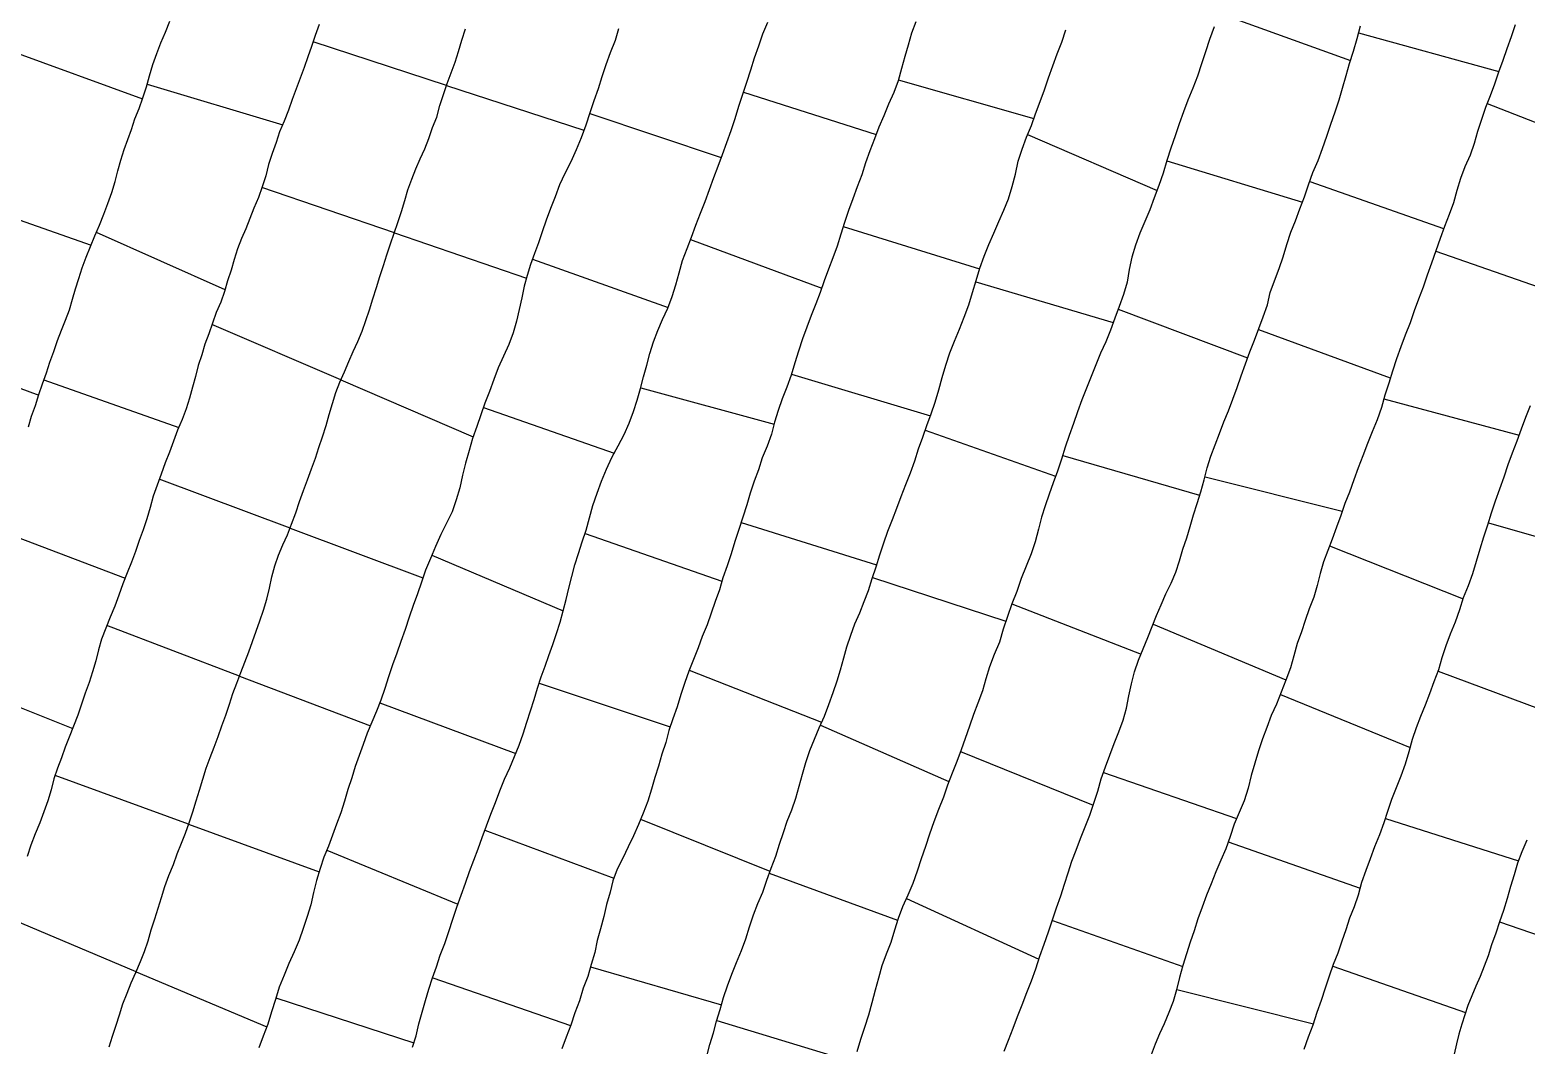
# Model space of a CAD drawing. Extents: x 703186 to 703989, y 1560402 to 1561368.
# Drawn here: x 703872.1 to 703919.84, y 1560727.82 to 1560760.21 of the extents above; entities that cross this region are included whole.
import ezdxf

# ---------------------------------------------------------------- set-up
doc = ezdxf.new("R2010")
doc.units = 0
doc.layers.add('10124_2002_REAL', color=30, linetype='Continuous')
doc.layers.add('AGROCAD PLL', color=7, linetype='Continuous')

msp = doc.modelspace()

# ---------------------------------------------------------------- linework, layer by layer
at = {"layer": '10124_2002_REAL'}
for points in [[(703881.3295, 1560760.3911), (703881.1997, 1560760.04), (703881.0863, 1560759.6862), (703880.9689, 1560759.3528), (703880.848, 1560759.0168), (703880.7189, 1560758.6781), (703880.591, 1560758.3355), (703880.4713, 1560757.9969), (703880.351, 1560757.6483), (703880.2144, 1560757.3032), (703880.0638, 1560756.9629), (703879.9532, 1560756.6169), (703879.824, 1560756.2688), (703879.7142, 1560755.9153), (703879.6263, 1560755.5549), (703879.5124, 1560755.2062), (703879.393, 1560754.8641), (703879.2459, 1560754.5303), (703879.1131, 1560754.1997), (703878.988, 1560753.8686), (703878.8466, 1560753.5541), (703878.7244, 1560753.2265), (703878.6181, 1560752.8918), (703878.519, 1560752.5508), (703878.4053, 1560752.2073), (703878.3025, 1560751.8615), (703878.1914, 1560751.5209), (703878.0405, 1560751.1968), (703877.9206, 1560750.8571), (703877.8033, 1560750.5195), (703877.6798, 1560750.1831), (703877.5785, 1560749.8464), (703877.4697, 1560749.5072), (703877.3796, 1560749.1559), (703877.2851, 1560748.8137), (703877.1947, 1560748.4614), (703877.0785, 1560748.1184), (703876.9574, 1560747.7766), (703876.8122, 1560747.4355), (703876.6759, 1560747.0891), (703876.55, 1560746.7394), (703876.4086, 1560746.3965), (703876.2827, 1560746.0414), (703876.1589, 1560745.6871), (703876.0325, 1560745.3317), (703875.9356, 1560744.9735), (703875.8298, 1560744.6145), (703875.7064, 1560744.2643), (703875.5813, 1560743.919), (703875.4669, 1560743.5705), (703875.3393, 1560743.2248), (703875.1985, 1560742.8846), (703875.0612, 1560742.5382), (703874.9351, 1560742.1784), (703874.8087, 1560741.8237), (703874.6569, 1560741.4695), (703874.5156, 1560741.1183), (703874.3837, 1560740.7736), (703874.2879, 1560740.425), (703874.196, 1560740.0753), (703874.0984, 1560739.7292), (703873.9833, 1560739.3894), (703873.8588, 1560739.0464), (703873.7442, 1560738.6952), (703873.6226, 1560738.3442), (703873.49, 1560737.9908), (703873.3511, 1560737.6462), (703873.2262, 1560737.3191), (703873.1, 1560736.9874), (703872.9785, 1560736.6498), (703872.8653, 1560736.3123), (703872.7764, 1560735.9588), (703872.666, 1560735.6079), (703872.5393, 1560735.2649), (703872.409, 1560734.9104), (703872.2673, 1560734.5532), (703872.1263, 1560734.196), (703872.0052, 1560733.834)], [(703872.0472, 1560747.5458), (703872.1522, 1560747.8846), (703872.2742, 1560748.2309), (703872.3848, 1560748.5783), (703872.4994, 1560748.9212), (703872.6224, 1560749.2685), (703872.7341, 1560749.6109), (703872.8574, 1560749.9551), (703872.9771, 1560750.2994), (703873.1057, 1560750.6345), (703873.2359, 1560750.9547), (703873.3553, 1560751.2846), (703873.4513, 1560751.6194), (703873.5496, 1560751.9492), (703873.6541, 1560752.2824), (703873.7694, 1560752.6213), (703873.8968, 1560752.9572), (703874.0308, 1560753.3015), (703874.1639, 1560753.6419), (703874.316, 1560753.9839), (703874.4559, 1560754.3284), (703874.5793, 1560754.674), (703874.7066, 1560755.0265), (703874.8132, 1560755.3795), (703874.9067, 1560755.7208), (703875.0004, 1560756.0608), (703875.1067, 1560756.3964), (703875.225, 1560756.7189), (703875.3355, 1560757.0376), (703875.4474, 1560757.3754), (703875.5828, 1560757.7095), (703875.7008, 1560758.0459), (703875.8139, 1560758.394), (703875.9183, 1560758.7439), (703876.0199, 1560759.1067), (703876.1458, 1560759.4604), (703876.2732, 1560759.8034), (703876.4288, 1560760.1429), (703876.5604, 1560760.4937)], [(703884.3105, 1560727.7487), (703884.4217, 1560728.1146), (703884.5118, 1560728.4945), (703884.6142, 1560728.8689), (703884.7201, 1560729.2378), (703884.827, 1560729.6003), (703884.9488, 1560729.9578), (703885.0731, 1560730.3174), (703885.1928, 1560730.6826), (703885.3329, 1560731.0574), (703885.4652, 1560731.4383), (703885.5911, 1560731.8319), (703885.7202, 1560732.2201), (703885.86, 1560732.6029), (703885.9928, 1560732.9863), (703886.1289, 1560733.3587), (703886.267, 1560733.7199), (703886.3968, 1560734.0828), (703886.5275, 1560734.4449), (703886.6644, 1560734.8135), (703886.8093, 1560735.1837), (703886.9579, 1560735.5543), (703887.0938, 1560735.9281), (703887.2386, 1560736.3028), (703887.4077, 1560736.6644), (703887.5585, 1560737.028), (703887.7114, 1560737.388), (703887.8378, 1560737.7525), (703887.956, 1560738.1192), (703888.0756, 1560738.4781), (703888.1894, 1560738.8477), (703888.2967, 1560739.2091), (703888.4143, 1560739.5644), (703888.5368, 1560739.9047), (703888.6582, 1560740.2526), (703888.7874, 1560740.6034), (703888.9047, 1560740.9552), (703889.0155, 1560741.3116), (703889.1164, 1560741.6727), (703889.2132, 1560742.0389), (703889.2992, 1560742.4031), (703889.3925, 1560742.7704), (703889.4885, 1560743.138), (703889.5997, 1560743.503), (703889.7201, 1560743.872), (703889.8512, 1560744.2494), (703889.9537, 1560744.6423), (703890.0639, 1560745.0379), (703890.2024, 1560745.4287), (703890.3396, 1560745.8158), (703890.4971, 1560746.1934), (703890.6724, 1560746.568), (703890.8698, 1560746.9395), (703891.0595, 1560747.3013), (703891.2247, 1560747.6642), (703891.3637, 1560748.0379), (703891.4777, 1560748.401), (703891.5813, 1560748.7727), (703891.6831, 1560749.1435), (703891.7848, 1560749.5177), (703891.8846, 1560749.8884), (703891.999, 1560750.2561), (703892.1362, 1560750.6194), (703892.2859, 1560750.9773), (703892.4554, 1560751.329), (703892.5942, 1560751.7024), (703892.7058, 1560752.0797), (703892.8152, 1560752.4652), (703892.9216, 1560752.8578), (703893.0672, 1560753.2328), (703893.2057, 1560753.6049), (703893.3527, 1560753.9836), (703893.4979, 1560754.3695), (703893.6447, 1560754.7419), (703893.7865, 1560755.1251), (703893.9226, 1560755.5004), (703894.0585, 1560755.8707), (703894.2027, 1560756.243), (703894.3399, 1560756.6208), (703894.4771, 1560757.0001), (703894.5998, 1560757.3867), (703894.7183, 1560757.78), (703894.8496, 1560758.1678), (703894.9716, 1560758.5483), (703895.1039, 1560758.9346), (703895.2193, 1560759.3204), (703895.3568, 1560759.7045), (703895.4902, 1560760.0894), (703895.6467, 1560760.4596)], [(703900.3658, 1560760.4746), (703900.2289, 1560760.1103), (703900.1279, 1560759.7273), (703900.0188, 1560759.365), (703899.9126, 1560758.9788), (703899.803, 1560758.5921), (703899.6648, 1560758.2179), (703899.4932, 1560757.8414), (703899.3454, 1560757.4748), (703899.1917, 1560757.1067), (703899.0522, 1560756.737), (703898.9033, 1560756.3597), (703898.7662, 1560755.9675), (703898.6454, 1560755.5845), (703898.5002, 1560755.203), (703898.3543, 1560754.8239), (703898.2202, 1560754.4531), (703898.0922, 1560754.0671), (703897.9755, 1560753.6926), (703897.8607, 1560753.3158), (703897.7198, 1560752.9419), (703897.5812, 1560752.5732), (703897.4462, 1560752.2057), (703897.3192, 1560751.8377), (703897.1811, 1560751.4688), (703897.0275, 1560751.0954), (703896.8851, 1560750.7299), (703896.7546, 1560750.3501), (703896.6265, 1560749.9663), (703896.5053, 1560749.5855), (703896.3893, 1560749.1972), (703896.2531, 1560748.8135), (703896.1078, 1560748.4437), (703895.976, 1560748.0696), (703895.863, 1560747.6952), (703895.7585, 1560747.3143), (703895.6242, 1560746.9299), (703895.4677, 1560746.5548), (703895.3494, 1560746.1779), (703895.2116, 1560745.8088), (703895.0782, 1560745.4314), (703894.9729, 1560745.0521), (703894.8458, 1560744.6673), (703894.7222, 1560744.2715), (703894.5978, 1560743.8832), (703894.4729, 1560743.4966), (703894.3501, 1560743.1099), (703894.2145, 1560742.7271), (703894.1021, 1560742.3467), (703893.9658, 1560741.9736), (703893.8406, 1560741.6039), (703893.7063, 1560741.2291), (703893.5552, 1560740.8603), (703893.4223, 1560740.4959), (703893.2692, 1560740.1258), (703893.1222, 1560739.7512), (703892.9921, 1560739.3855), (703892.8691, 1560739.007), (703892.7473, 1560738.6146), (703892.6179, 1560738.2319), (703892.4883, 1560737.8536), (703892.3855, 1560737.4703), (703892.267, 1560737.0951), (703892.1531, 1560736.7224), (703892.0379, 1560736.3518), (703891.9286, 1560735.9807), (703891.8118, 1560735.5955), (703891.6624, 1560735.2193), (703891.514, 1560734.8505), (703891.3572, 1560734.4934), (703891.1871, 1560734.1416), (703891.0206, 1560733.7855), (703890.8393, 1560733.4299), (703890.7044, 1560733.0563), (703890.6121, 1560732.6932), (703890.5021, 1560732.3062), (703890.4111, 1560731.9156), (703890.304, 1560731.5295), (703890.2031, 1560731.1485), (703890.1226, 1560730.7722), (703890.0082, 1560730.3849), (703889.8983, 1560730.0048), (703889.7527, 1560729.6277), (703889.6322, 1560729.2261), (703889.4849, 1560728.849), (703889.3543, 1560728.4521), (703889.2104, 1560728.0735), (703889.0749, 1560727.6917)], [(703903.19, 1560727.6225), (703903.3262, 1560727.975), (703903.4723, 1560728.3562), (703903.6083, 1560728.7313), (703903.7624, 1560729.105), (703903.9147, 1560729.4905), (703904.0552, 1560729.8679), (703904.1991, 1560730.2542), (703904.3297, 1560730.6523), (703904.4675, 1560731.0405), (703904.5981, 1560731.4277), (703904.7335, 1560731.8115), (703904.8617, 1560732.1946), (703904.9916, 1560732.5776), (703905.116, 1560732.9486), (703905.231, 1560733.3181), (703905.3473, 1560733.6829), (703905.4901, 1560734.0413), (703905.6283, 1560734.4067), (703905.7676, 1560734.7772), (703905.9227, 1560735.1485), (703906.0512, 1560735.5344), (703906.1732, 1560735.9191), (703906.2845, 1560736.3106), (703906.4174, 1560736.6945), (703906.5614, 1560737.0711), (703906.699, 1560737.441), (703906.8421, 1560737.8111), (703906.9869, 1560738.1859), (703907.0864, 1560738.5692), (703907.1682, 1560738.9581), (703907.2535, 1560739.3456), (703907.3509, 1560739.7311), (703907.4791, 1560740.1016), (703907.6253, 1560740.4586), (703907.772, 1560740.8183), (703907.9065, 1560741.1725), (703908.0526, 1560741.5205), (703908.1986, 1560741.8678), (703908.3435, 1560742.2199), (703908.5168, 1560742.5606), (703908.6687, 1560742.9083), (703908.7872, 1560743.27), (703908.8938, 1560743.6397), (703909.0181, 1560744.0014), (703909.121, 1560744.3707), (703909.2324, 1560744.7389), (703909.3425, 1560745.1016), (703909.4602, 1560745.4764), (703909.5751, 1560745.8591), (703909.6693, 1560746.2341), (703909.7839, 1560746.6121), (703909.9175, 1560746.9733), (703910.0557, 1560747.3313), (703910.2008, 1560747.7013), (703910.3454, 1560748.0594), (703910.4849, 1560748.4259), (703910.6201, 1560748.8013), (703910.7499, 1560749.1794), (703910.8864, 1560749.5614), (703911.0273, 1560749.9355), (703911.1744, 1560750.3103), (703911.3119, 1560750.6844), (703911.4492, 1560751.0598), (703911.5868, 1560751.4426), (703911.6784, 1560751.833), (703911.8157, 1560752.2094), (703911.9609, 1560752.5971), (703912.0945, 1560752.9758), (703912.2106, 1560753.3673), (703912.3388, 1560753.7572), (703912.4817, 1560754.1207), (703912.627, 1560754.5036), (703912.7755, 1560754.8832), (703912.9034, 1560755.2717), (703913.0392, 1560755.6591), (703913.206, 1560756.043), (703913.3515, 1560756.4295), (703913.4827, 1560756.8196), (703913.6106, 1560757.2029), (703913.7477, 1560757.5957), (703913.8742, 1560757.9806), (703913.9829, 1560758.3589), (703914.0995, 1560758.7578), (703914.2079, 1560759.1425), (703914.3363, 1560759.5305), (703914.4491, 1560759.9416), (703914.5604, 1560760.345)], [(703919.4912, 1560760.3723), (703919.3639, 1560759.9893), (703919.2331, 1560759.6079), (703919.1039, 1560759.237), (703918.9672, 1560758.8621), (703918.8388, 1560758.4844), (703918.6984, 1560758.1065), (703918.5526, 1560757.7329), (703918.4157, 1560757.3585), (703918.2915, 1560756.9754), (703918.1816, 1560756.5855), (703918.0559, 1560756.2115), (703917.8908, 1560755.8402), (703917.7483, 1560755.4733), (703917.6316, 1560755.0914), (703917.5276, 1560754.6977), (703917.3832, 1560754.3203), (703917.2374, 1560753.9441), (703917.0997, 1560753.5569), (703916.96, 1560753.1606), (703916.8219, 1560752.766), (703916.6865, 1560752.3852), (703916.5637, 1560752.0012), (703916.4114, 1560751.6165), (703916.2698, 1560751.2442), (703916.1442, 1560750.8679), (703915.9822, 1560750.4751), (703915.8469, 1560750.0955), (703915.7101, 1560749.7124), (703915.58, 1560749.3274), (703915.4594, 1560748.9414), (703915.3326, 1560748.5531), (703915.2281, 1560748.1621), (703915.0879, 1560747.7673), (703914.9318, 1560747.3898), (703914.7799, 1560747.0167), (703914.6369, 1560746.6221), (703914.4852, 1560746.2406), (703914.3408, 1560745.8529), (703914.2085, 1560745.4625), (703914.0626, 1560745.0978), (703913.9314, 1560744.719), (703913.7928, 1560744.3422), (703913.6564, 1560743.9666), (703913.5113, 1560743.6013), (703913.3728, 1560743.2387), (703913.2733, 1560742.8626), (703913.1747, 1560742.4805), (703913.0659, 1560742.1062), (703912.9258, 1560741.7352), (703912.7981, 1560741.3654), (703912.6757, 1560741.0008), (703912.5428, 1560740.6288), (703912.4361, 1560740.2436), (703912.3243, 1560739.8511), (703912.173, 1560739.4668), (703912.0288, 1560739.0744), (703911.8747, 1560738.6971), (703911.7072, 1560738.3305), (703911.5715, 1560737.9551), (703911.4275, 1560737.589), (703911.3034, 1560737.2089), (703911.1852, 1560736.8176), (703911.072, 1560736.4212), (703910.9708, 1560736.0156), (703910.8503, 1560735.6148), (703910.6833, 1560735.2387), (703910.5311, 1560734.8612), (703910.3949, 1560734.4761), (703910.2566, 1560734.0825), (703910.0975, 1560733.7149), (703909.9436, 1560733.344), (703909.7911, 1560732.9647), (703909.6473, 1560732.5951), (703909.5011, 1560732.218), (703909.3725, 1560731.8402), (703909.2544, 1560731.4664), (703909.1222, 1560731.0988), (703909.0024, 1560730.7256), (703908.8923, 1560730.352), (703908.7881, 1560729.9682), (703908.6917, 1560729.5827), (703908.576, 1560729.2092), (703908.442, 1560728.8597), (703908.2943, 1560728.4943), (703908.1419, 1560728.1707), (703908.0058, 1560727.8504), (703907.8808, 1560727.5064)], [(703874.6227, 1560727.7603), (703874.7284, 1560728.1024), (703874.8472, 1560728.4531), (703874.9576, 1560728.7857), (703875.0643, 1560729.1321), (703875.2018, 1560729.4718), (703875.3315, 1560729.8018), (703875.4748, 1560730.1326), (703875.6209, 1560730.48), (703875.7513, 1560730.8009), (703875.8673, 1560731.1435), (703875.9628, 1560731.4982), (703876.0796, 1560731.8433), (703876.1914, 1560732.1822), (703876.3001, 1560732.5277), (703876.4068, 1560732.8814), (703876.5335, 1560733.2314), (703876.677, 1560733.5823), (703876.7989, 1560733.9247), (703876.9311, 1560734.2558), (703877.0572, 1560734.5827), (703877.1774, 1560734.9122), (703877.2993, 1560735.2592), (703877.4073, 1560735.6063), (703877.5079, 1560735.9544), (703877.6136, 1560736.3014), (703877.7218, 1560736.6495), (703877.8469, 1560736.9891), (703877.973, 1560737.3268), (703878.1025, 1560737.6632), (703878.2254, 1560738.0033), (703878.35, 1560738.3478), (703878.4642, 1560738.6913), (703878.5767, 1560739.0338), (703878.6986, 1560739.3705), (703878.8263, 1560739.706), (703878.9533, 1560740.034), (703879.0797, 1560740.3681), (703879.2002, 1560740.6999), (703879.317, 1560741.0268), (703879.4367, 1560741.3564), (703879.551, 1560741.6959), (703879.6608, 1560742.0465), (703879.7378, 1560742.3985), (703879.8186, 1560742.7575), (703879.9117, 1560743.1112), (703880.0268, 1560743.4532), (703880.1718, 1560743.7757), (703880.3184, 1560744.1039), (703880.4461, 1560744.4453), (703880.5841, 1560744.7987), (703880.7045, 1560745.1594), (703880.825, 1560745.5167), (703880.9599, 1560745.8589), (703881.083, 1560746.2062), (703881.2083, 1560746.5449), (703881.3184, 1560746.8886), (703881.4377, 1560747.2288), (703881.5464, 1560747.5876), (703881.6502, 1560747.941), (703881.7488, 1560748.2958), (703881.8554, 1560748.6388), (703881.9887, 1560748.9757), (703882.131, 1560749.3066), (703882.2717, 1560749.6334), (703882.4143, 1560749.9508), (703882.5624, 1560750.2717), (703882.7008, 1560750.5981), (703882.8173, 1560750.9366), (703882.9341, 1560751.2828), (703883.039, 1560751.6343), (703883.1537, 1560751.9928), (703883.2598, 1560752.3447), (703883.3781, 1560752.692), (703883.4869, 1560753.0399), (703883.6085, 1560753.3825), (703883.7246, 1560753.7277), (703883.8403, 1560754.0657), (703883.9577, 1560754.4171), (703884.0578, 1560754.7674), (703884.1604, 1560755.1116), (703884.2845, 1560755.4466), (703884.413, 1560755.7781), (703884.556, 1560756.0945), (703884.6993, 1560756.4188), (703884.8243, 1560756.7533), (703884.9463, 1560757.097), (703885.0859, 1560757.4344), (703885.1824, 1560757.7977), (703885.2944, 1560758.1544), (703885.4074, 1560758.501), (703885.5391, 1560758.845), (703885.6653, 1560759.1829), (703885.7762, 1560759.5254), (703885.8854, 1560759.8838), (703886.0003, 1560760.2456)], [(703890.8835, 1560760.2463), (703890.7736, 1560759.8726), (703890.6176, 1560759.4805), (703890.4741, 1560759.1034), (703890.3448, 1560758.7198), (703890.2284, 1560758.3316), (703890.0903, 1560757.9534), (703889.9688, 1560757.565), (703889.8366, 1560757.1703), (703889.684, 1560756.7737), (703889.5277, 1560756.3859), (703889.3613, 1560756.0005), (703889.1683, 1560755.6331), (703889.0008, 1560755.2671), (703888.856, 1560754.8901), (703888.7144, 1560754.519), (703888.5759, 1560754.1379), (703888.4482, 1560753.7707), (703888.3246, 1560753.421), (703888.1993, 1560753.0731), (703888.0767, 1560752.7275), (703887.9638, 1560752.3775), (703887.8726, 1560752.0317), (703887.8001, 1560751.6614), (703887.7113, 1560751.291), (703887.627, 1560750.9136), (703887.5213, 1560750.5467), (703887.38, 1560750.1783), (703887.2138, 1560749.805), (703887.0437, 1560749.432), (703886.8993, 1560749.0534), (703886.768, 1560748.6756), (703886.6166, 1560748.2998), (703886.4882, 1560747.9308), (703886.3589, 1560747.5542), (703886.2261, 1560747.1734), (703886.1099, 1560746.7863), (703886.0015, 1560746.3924), (703885.8998, 1560746.004), (703885.817, 1560745.6021), (703885.6988, 1560745.2176), (703885.5681, 1560744.8343), (703885.3926, 1560744.4714), (703885.2099, 1560744.1074), (703885.0387, 1560743.7264), (703884.8783, 1560743.3484), (703884.7244, 1560742.9735), (703884.5953, 1560742.5941), (703884.4707, 1560742.2151), (703884.3284, 1560741.8472), (703884.1958, 1560741.4683), (703884.0675, 1560741.0809), (703883.9322, 1560740.6983), (703883.8022, 1560740.3282), (703883.6699, 1560739.949), (703883.5399, 1560739.5695), (703883.4229, 1560739.1931), (703883.2962, 1560738.826), (703883.1627, 1560738.4679), (703883.013, 1560738.1242), (703882.8636, 1560737.772), (703882.7307, 1560737.4084), (703882.6066, 1560737.0587), (703882.4788, 1560736.7074), (703882.3682, 1560736.3403), (703882.241, 1560735.9718), (703882.1358, 1560735.6029), (703882.0202, 1560735.2277), (703881.8844, 1560734.8668), (703881.7503, 1560734.5134), (703881.6241, 1560734.1629), (703881.4786, 1560733.8093), (703881.3615, 1560733.4469), (703881.2387, 1560733.0727), (703881.1467, 1560732.6856), (703881.0597, 1560732.2965), (703880.9457, 1560731.9171), (703880.8223, 1560731.5363), (703880.6871, 1560731.1636), (703880.5271, 1560730.7911), (703880.3619, 1560730.4188), (703880.2134, 1560730.0477), (703880.0564, 1560729.6641), (703879.93, 1560729.2741), (703879.8027, 1560728.8775), (703879.6909, 1560728.4823), (703879.5446, 1560728.0985), (703879.3991, 1560727.7301)], [(703893.6978, 1560727.4591), (703893.7951, 1560727.8366), (703893.915, 1560728.2095), (703894.0101, 1560728.5831), (703894.1222, 1560728.9542), (703894.2318, 1560729.3351), (703894.3533, 1560729.7073), (703894.5019, 1560730.0764), (703894.6469, 1560730.4526), (703894.8069, 1560730.83), (703894.9445, 1560731.2069), (703895.0659, 1560731.5938), (703895.1867, 1560731.9744), (703895.331, 1560732.3396), (703895.4845, 1560732.6977), (703895.6094, 1560733.0829), (703895.7498, 1560733.4668), (703895.8975, 1560733.8495), (703896.0172, 1560734.2278), (703896.1405, 1560734.6014), (703896.2658, 1560734.9662), (703896.4077, 1560735.3283), (703896.5359, 1560735.6917), (703896.6458, 1560736.0745), (703896.7468, 1560736.4577), (703896.8589, 1560736.8396), (703896.9876, 1560737.2134), (703897.1395, 1560737.5756), (703897.288, 1560737.9458), (703897.4504, 1560738.3161), (703897.5923, 1560738.688), (703897.7331, 1560739.0652), (703897.8532, 1560739.4354), (703897.9675, 1560739.7923), (703898.0708, 1560740.1718), (703898.1674, 1560740.5291), (703898.2909, 1560740.894), (703898.4228, 1560741.2573), (703898.5772, 1560741.6145), (703898.7222, 1560741.9674), (703898.8543, 1560742.3201), (703898.9744, 1560742.7028), (703899.0979, 1560743.0809), (703899.225, 1560743.4603), (703899.3483, 1560743.845), (703899.4742, 1560744.2149), (703899.6201, 1560744.5847), (703899.7591, 1560744.9535), (703899.8991, 1560745.3272), (703900.0483, 1560745.7022), (703900.2035, 1560746.0751), (703900.3344, 1560746.4617), (703900.4583, 1560746.8459), (703900.5908, 1560747.2172), (703900.7204, 1560747.5844), (703900.8538, 1560747.9592), (703900.9857, 1560748.3333), (703901.102, 1560748.7238), (703901.2131, 1560749.1238), (703901.3239, 1560749.5095), (703901.4567, 1560749.9045), (703901.602, 1560750.2831), (703901.7617, 1560750.6587), (703901.9081, 1560751.0482), (703902.0562, 1560751.4416), (703902.1794, 1560751.8324), (703902.2937, 1560752.2209), (703902.4089, 1560752.6117), (703902.5528, 1560752.9881), (703902.6963, 1560753.3621), (703902.8562, 1560753.7274), (703903.017, 1560754.0949), (703903.1796, 1560754.461), (703903.3246, 1560754.8227), (703903.4438, 1560755.2172), (703903.5451, 1560755.6133), (703903.6366, 1560756.0236), (703903.7579, 1560756.4098), (703903.8964, 1560756.7908), (703904.056, 1560757.1607), (703904.1882, 1560757.5397), (703904.3314, 1560757.9243), (703904.4722, 1560758.3037), (703904.6039, 1560758.683), (703904.7371, 1560759.0683), (703904.8801, 1560759.4495), (703905.0305, 1560759.8261), (703905.1572, 1560760.2136)], [(703909.8903, 1560760.3079), (703909.7446, 1560759.9086), (703909.6122, 1560759.5147), (703909.4856, 1560759.1284), (703909.355, 1560758.7364), (703909.2131, 1560758.3539), (703909.0535, 1560757.976), (703908.9095, 1560757.6001), (703908.7768, 1560757.2202), (703908.6419, 1560756.8308), (703908.5034, 1560756.4416), (703908.3813, 1560756.0418), (703908.2589, 1560755.6408), (703908.1238, 1560755.2479), (703907.9786, 1560754.8531), (703907.8337, 1560754.4722), (703907.6817, 1560754.0968), (703907.5197, 1560753.7251), (703907.3821, 1560753.3494), (703907.2574, 1560752.9604), (703907.1762, 1560752.5657), (703907.1174, 1560752.1638), (703906.9998, 1560751.7735), (703906.8611, 1560751.3917), (703906.7185, 1560751.0123), (703906.5773, 1560750.6343), (703906.4314, 1560750.2622), (703906.2582, 1560749.8955), (703906.1119, 1560749.524), (703905.9667, 1560749.1526), (703905.8161, 1560748.7781), (703905.6697, 1560748.4033), (703905.5302, 1560748.0234), (703905.3982, 1560747.6497), (703905.262, 1560747.2749), (703905.132, 1560746.8947), (703905.0214, 1560746.5121), (703904.8945, 1560746.1336), (703904.7499, 1560745.764), (703904.6211, 1560745.3951), (703904.4943, 1560745.0264), (703904.3799, 1560744.668), (703904.2841, 1560744.2799), (703904.1798, 1560743.8805), (703904.0511, 1560743.4918), (703903.8853, 1560743.0992), (703903.7287, 1560742.7067), (703903.592, 1560742.2949), (703903.435, 1560741.8946), (703903.2917, 1560741.4942), (703903.1602, 1560741.0913), (703903.0355, 1560740.6777), (703902.8724, 1560740.283), (703902.7214, 1560739.8917), (703902.6069, 1560739.5037), (703902.4965, 1560739.1207), (703902.3435, 1560738.73), (703902.2101, 1560738.3629), (703902.0803, 1560737.9902), (703901.9449, 1560737.6035), (703901.8197, 1560737.2352), (703901.6728, 1560736.8711), (703901.525, 1560736.4937), (703901.3811, 1560736.1146), (703901.2481, 1560735.7245), (703901.0934, 1560735.3329), (703900.9479, 1560734.941), (703900.805, 1560734.5467), (703900.6734, 1560734.1532), (703900.5339, 1560733.7646), (703900.4105, 1560733.3657), (703900.276, 1560732.9759), (703900.1183, 1560732.6051), (703899.9442, 1560732.2246), (703899.8017, 1560731.8525), (703899.6836, 1560731.4822), (703899.5672, 1560731.0871), (703899.42, 1560730.7143), (703899.2799, 1560730.3443), (703899.1759, 1560729.9567), (703899.0692, 1560729.5672), (703898.9676, 1560729.1645), (703898.8603, 1560728.7715), (703898.7302, 1560728.3815), (703898.6005, 1560727.9895), (703898.4879, 1560727.5978)], [(703912.7651, 1560727.6864), (703912.9019, 1560728.0741), (703913.0472, 1560728.4646), (703913.1787, 1560728.8622), (703913.3174, 1560729.2533), (703913.44, 1560729.6394), (703913.5712, 1560730.027), (703913.7014, 1560730.3978), (703913.8472, 1560730.7597), (703913.9698, 1560731.1407), (703914.098, 1560731.51), (703914.2221, 1560731.8787), (703914.3666, 1560732.2439), (703914.4914, 1560732.6133), (703914.5963, 1560733.0132), (703914.7403, 1560733.3964), (703914.8766, 1560733.7738), (703915.0173, 1560734.157), (703915.1734, 1560734.5358), (703915.3169, 1560734.9151), (703915.4346, 1560735.285), (703915.5563, 1560735.668), (703915.7099, 1560736.0386), (703915.8601, 1560736.4065), (703915.997, 1560736.7959), (703916.1116, 1560737.1894), (703916.2209, 1560737.5765), (703916.3482, 1560737.9462), (703916.4891, 1560738.3131), (703916.6299, 1560738.6775), (703916.7716, 1560739.0361), (703916.9143, 1560739.4195), (703917.056, 1560739.8005), (703917.17, 1560740.1839), (703917.2909, 1560740.5709), (703917.428, 1560740.9446), (703917.5871, 1560741.3276), (703917.7276, 1560741.7196), (703917.8479, 1560742.1036), (703918.0024, 1560742.4878), (703918.1439, 1560742.861), (703918.2631, 1560743.257), (703918.3809, 1560743.6491), (703918.499, 1560744.0356), (703918.6243, 1560744.4168), (703918.7341, 1560744.8006), (703918.8671, 1560745.1826), (703919.0075, 1560745.5632), (703919.1458, 1560745.949), (703919.2669, 1560746.3421), (703919.4121, 1560746.7207), (703919.5576, 1560747.1013), (703919.6921, 1560747.4802), (703919.8375, 1560747.857), (703919.9841, 1560748.2279)], [(703919.8703, 1560734.3517), (703919.7081, 1560733.9836), (703919.5724, 1560733.6179), (703919.4574, 1560733.2507), (703919.3427, 1560732.877), (703919.2416, 1560732.4913), (703919.1188, 1560732.1106), (703918.9944, 1560731.7492), (703918.8758, 1560731.3843), (703918.7438, 1560731.0144), (703918.6314, 1560730.6687), (703918.5056, 1560730.3329), (703918.3735, 1560730.0089), (703918.2412, 1560729.6924), (703918.1102, 1560729.3834), (703917.9853, 1560729.0775), (703917.8858, 1560728.7803), (703917.7911, 1560728.4808), (703917.7009, 1560728.1674), (703917.6251, 1560727.8547), (703917.5432, 1560727.5239)]]:
    msp.add_lwpolyline(points, dxfattribs=at)
at = {"layer": 'AGROCAD PLL', "color": 3, "true_color": 0x00ff00}
for points in [[(703910.0443, 1560760.7516), (703914.2397, 1560759.2387)], [(703871.4873, 1560759.5459), (703875.6906, 1560758.0169)], [(703885.3886, 1560758.4434), (703881.1327, 1560759.8309)], [(703875.8396, 1560758.4802), (703880.1642, 1560757.1898)], [(703899.81, 1560758.6169), (703904.1362, 1560757.3907)], [(703903.9334, 1560756.8765), (703908.0668, 1560755.093)], [(703908.3802, 1560756.0383), (703912.7103, 1560754.7166)], [(703883.7267, 1560753.7338), (703879.5031, 1560755.1796)], [(703912.9389, 1560755.3731), (703917.2128, 1560753.8749)], [(703869.8415, 1560754.8264), (703874.0468, 1560753.3423)], [(703874.2146, 1560753.7559), (703878.3226, 1560751.929)], [(703883.7267, 1560753.7338), (703887.941, 1560752.2912)], [(703883.7267, 1560753.7338), (703887.941, 1560752.2912)], [(703893.1768, 1560753.5273), (703897.3644, 1560751.9687)], [(703916.9577, 1560753.1541), (703921.1712, 1560751.6795)], [(703882.017, 1560749.0415), (703877.9043, 1560750.8102)], [(703911.3004, 1560750.6531), (703915.5107, 1560749.1056)], [(703868.1779, 1560750.1147), (703872.3774, 1560748.555)], [(703915.3019, 1560748.4384), (703919.6223, 1560747.2837)], [(703905.0546, 1560746.6268), (703909.4247, 1560745.3635)], [(703880.3971, 1560744.3144), (703876.2246, 1560745.8751)], [(703909.5991, 1560745.9545), (703913.9783, 1560744.8544)], [(703880.3971, 1560744.3144), (703884.6406, 1560742.7271)], [(703880.3971, 1560744.3144), (703884.6406, 1560742.7271)], [(703894.791, 1560744.4919), (703899.1179, 1560743.1407)], [(703918.6434, 1560744.4835), (703922.9534, 1560743.2504)], [(703898.9844, 1560742.7335), (703903.2423, 1560741.3427)], [(703878.7829, 1560739.592), (703874.5498, 1560741.2032)], [(703878.7829, 1560739.592), (703882.961, 1560738.0017)], [(703878.7829, 1560739.592), (703882.961, 1560738.0017)], [(703893.1326, 1560739.7777), (703897.3633, 1560738.1175)], [(703917.0379, 1560739.7518), (703921.2374, 1560738.1899)], [(703912.0016, 1560739.0079), (703916.147, 1560737.3148)], [(703897.3221, 1560738.0235), (703901.423, 1560736.2249)], [(703906.3558, 1560736.5166), (703910.6054, 1560735.0455)], [(703877.16, 1560734.8646), (703872.9009, 1560736.4183)], [(703915.3585, 1560735.0459), (703919.6013, 1560733.6959)], [(703910.3338, 1560734.3023), (703914.5462, 1560732.8222)], [(703881.5727, 1560734.0379), (703885.7555, 1560732.3167)], [(703875.4852, 1560730.1574), (703871.3567, 1560731.8936)], [(703913.6808, 1560730.3391), (703917.9105, 1560728.854)], [(703875.4852, 1560730.1574), (703879.6601, 1560728.4016)], [(703875.4852, 1560730.1574), (703879.6601, 1560728.4016)], [(703908.6925, 1560729.5858), (703913.057, 1560728.4944)]]:
    msp.add_lwpolyline(points, dxfattribs=at)
at = {"layer": 'AGROCAD PLL', "color": 1, "true_color": 0xff0000}
for points in [[(703914.4982, 1560760.1196), (703918.9753, 1560758.8844)], [(703885.3886, 1560758.4434), (703889.7761, 1560757.013)], [(703885.3886, 1560758.4434), (703889.7761, 1560757.013)], [(703898.0523, 1560753.939), (703902.4007, 1560752.5839)], [(703888.1359, 1560752.8943), (703892.4662, 1560751.3581)], [(703902.2785, 1560752.1691), (703906.6682, 1560750.8776)], [(703872.5437, 1560749.0464), (703876.8489, 1560747.5216)], [(703882.017, 1560749.0415), (703886.2437, 1560747.2239)], [(703882.017, 1560749.0415), (703886.2437, 1560747.2239)], [(703896.3971, 1560749.2233), (703900.8322, 1560747.8984)], [(703870.868, 1560744.3384), (703875.1326, 1560742.7184)], [(703889.8124, 1560744.1376), (703894.1827, 1560742.6195)], [(703913.5705, 1560743.7502), (703917.8333, 1560742.057)], [(703884.9233, 1560743.4545), (703889.117, 1560741.6749)], [(703884.9233, 1560743.4545), (703889.117, 1560741.675)], [(703907.9384, 1560741.2484), (703912.1743, 1560739.47)], [(703907.9384, 1560741.2484), (703912.1742, 1560739.4701)], [(703869.2059, 1560739.6248), (703873.4617, 1560737.9205)], [(703883.2639, 1560738.7394), (703887.599, 1560737.1233)], [(703901.7977, 1560737.1807), (703906.0307, 1560735.4728)], [(703900.0667, 1560732.4923), (703904.2981, 1560730.5561)], [(703884.9501, 1560729.9615), (703889.3505, 1560728.4404)], [(703884.9501, 1560729.9615), (703889.3499, 1560728.4406)], [(703879.9449, 1560729.32), (703884.3538, 1560727.8911)], [(703894.0139, 1560728.5958), (703898.386, 1560727.2751)]]:
    msp.add_lwpolyline(points, dxfattribs=at)
at = {"layer": 'AGROCAD PLL', "color": 5, "true_color": 0x0000ff}
for points in [[(703894.8697, 1560758.2305), (703899.1035, 1560756.873)], [(703889.9617, 1560757.5439), (703894.1617, 1560756.1371)], [(703918.606, 1560757.8698), (703922.7222, 1560756.2634)], [(703906.8264, 1560751.2994), (703910.9563, 1560749.7471)], [(703891.5876, 1560748.7957), (703895.8443, 1560747.627)], [(703886.5682, 1560748.1606), (703890.7461, 1560746.7068)], [(703900.6691, 1560747.4391), (703904.8306, 1560745.9704)], [(703903.4375, 1560741.9011), (703907.5547, 1560740.2863)], [(703888.347, 1560739.361), (703892.5304, 1560737.9764)], [(703891.5846, 1560735.0259), (703895.7125, 1560733.3649)], [(703877.16, 1560734.8646), (703881.3278, 1560733.3442)], [(703877.16, 1560734.8646), (703881.3278, 1560733.3442)], [(703886.6133, 1560734.676), (703890.7363, 1560733.1447)], [(703895.6896, 1560733.3022), (703899.7862, 1560731.804)], [(703904.7267, 1560731.7922), (703908.885, 1560730.3252)], [(703918.9954, 1560731.752), (703923.1936, 1560730.3069)], [(703889.9862, 1560730.3089), (703894.1644, 1560729.1008)]]:
    msp.add_lwpolyline(points, dxfattribs=at)

doc.saveas('drawing.dxf')
